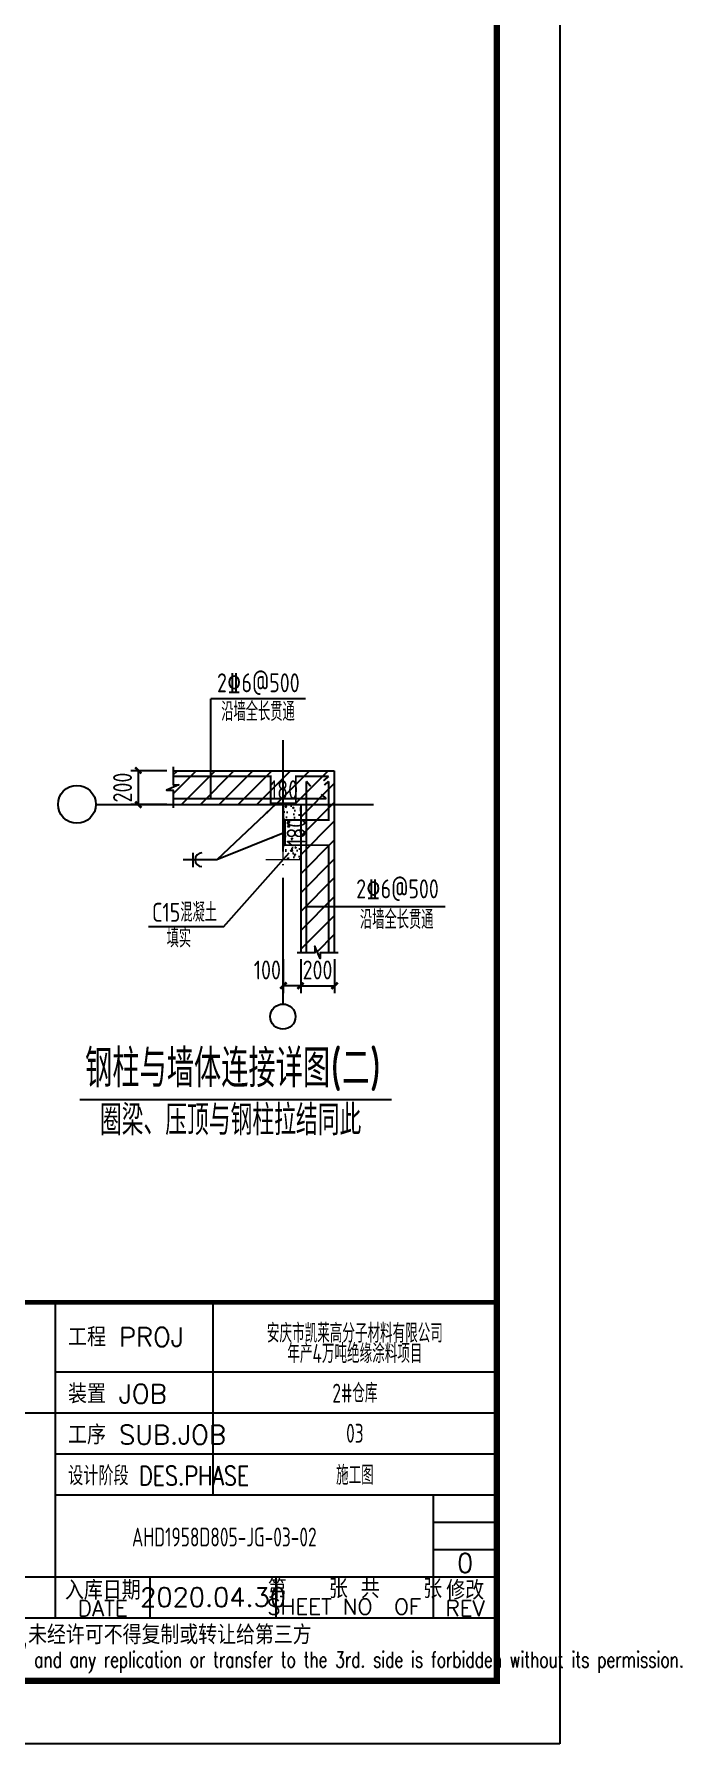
# Model space of a CAD drawing. Header units: millimetres. Extents: x 865974 to 875117, y 41124 to 44891.
# Drawn here: x 867678.6 to 867781.4, y 41123.6 to 41394.7 of the extents above; entities that cross this region are included whole.
import ezdxf
from ezdxf.enums import TextEntityAlignment as Align

# ---------------------------------------------------------------- set-up
doc = ezdxf.new("R2010")
doc.units = ezdxf.units.MM
doc.header["$LTSCALE"] = 1000
doc.header["$MEASUREMENT"] = 0
doc.linetypes.add('DOTE', pattern=[2.42, 2, -0.2, 0.02, -0.2])
for name, color, linetype in [('2', 3, 'Continuous'), ('AXIS', 3, 'Continuous'), ('DIM', 7, 'Continuous'), ('DOTE', 1, 'DOTE'), ('PUB_TEXT', 7, 'Continuous'), ('文字', 7, 'Continuous')]:
    doc.layers.add(name, color=color, linetype=linetype)
doc.styles.add('ECEC_TQ', font='txt_l.shx', dxfattribs={"bigfont": 'hztxt_l.shx'})
doc.styles.add('GBHZ', font='gbenor.shx', dxfattribs={"width": 0.9, "bigfont": 'gbcbig.shx'})
doc.styles.add('TSSD_REIN', font='tssdeng.shx', dxfattribs={"width": 0.7, "bigfont": 'tssdchn.shx'})
doc.dimstyles.new('Y10', dxfattribs={"dimscale": 0, "dimtxt": 3, "dimasz": 0.01, "dimexe": 1.2, "dimexo": 1, "dimgap": 1, "dimtad": 1, "dimdec": 0, "dimlfac": 10, "dimzin": 0, "dimdsep": 46, "dimtxsty": 'GBHZ', "dimblk1": 'DX', "dimblk2": 'DX', "dimsah": 1, "dimcen": 0.09, "dimdle": 1, "dimadec": 0, "dimazin": 0, "dimtfac": 1, "dimtdec": 0, "dimtix": 1, "dimtmove": 2, "dimatfit": 3, "dimldrblk": 'DX', "dimfxl": 0, "dimtolj": 1, "dimtzin": 0, "dimarcsym": 0})

# ---------------------------------------------------------------- blocks, each defined once
blk = doc.blocks.new('DX')
at = {"color": 0, "linetype": 'ByBlock', "const_width": 40}
blk.add_lwpolyline([(-54, -51), (46, 49)], dxfattribs=at)
blk = doc.blocks.new('*D753')
at = {"layer": 'Defpoints', "color": 0, "transparency": 16777216}
for p in [(867700.64, 41277.91), (867695.12, 41272.57), (867700.64, 41272.57)]:
    blk.add_point(p, dxfattribs=at)
at = {"layer": 'dim', "color": 0, "lineweight": -2, "transparency": 16777216}
for p, q in [((867699.64, 41277.91), (867693.92, 41277.91)), ((867695.12, 41277.92), (867695.12, 41277.93)), ((867695.12, 41277.91), (867695.12, 41272.57)), ((867699.64, 41272.57), (867693.92, 41272.57)), ((867695.12, 41272.56), (867695.12, 41272.55))]:
    blk.add_line(p, q, dxfattribs=at)
at = {"layer": 'dim', "color": 0, "lineweight": -2, "transparency": 16777216, "xscale": 0.01, "yscale": 0.01, "zscale": 0.01}
for p, rotation in [((867695.12, 41277.91), 270), ((867695.12, 41272.57), 90)]:
    blk.add_blockref('DX', p, dxfattribs=dict(at, rotation=rotation))
at = {"layer": 'dim', "color": 0, "transparency": 16777216, "insert": (867692.62, 41275.24), "char_height": 3, "attachment_point": 5, "rotation": 90, "style": 'GBHZ'}
blk.add_mtext('\\A1;200', dxfattribs=at)
blk = doc.blocks.new('*D754')
at = {"layer": 'Defpoints', "color": 0, "transparency": 16777216}
for p in [(867720.89, 41249.03), (867726.23, 41249.03), (867726.23, 41243.81)]:
    blk.add_point(p, dxfattribs=at)
at = {"layer": 'dim', "color": 0, "lineweight": -2, "transparency": 16777216}
for p, q in [((867720.89, 41248.03), (867720.89, 41242.61)), ((867726.23, 41248.03), (867726.23, 41242.61)), ((867720.88, 41243.81), (867720.87, 41243.81)), ((867720.89, 41243.81), (867726.23, 41243.81)), ((867726.24, 41243.81), (867726.25, 41243.81))]:
    blk.add_line(p, q, dxfattribs=at)
at = {"layer": 'dim', "color": 0, "lineweight": -2, "transparency": 16777216, "xscale": 0.01, "yscale": 0.01, "zscale": 0.01}
blk.add_blockref('DX', (867720.89, 41243.81), dxfattribs=at)
at = {"layer": 'dim', "color": 0, "lineweight": -2, "transparency": 16777216, "xscale": 0.01, "yscale": 0.01, "zscale": 0.01, "rotation": 180}
blk.add_blockref('DX', (867726.23, 41243.81), dxfattribs=at)
at = {"layer": 'dim', "color": 0, "transparency": 16777216, "insert": (867723.56, 41246.31), "char_height": 3, "attachment_point": 5, "style": 'GBHZ'}
blk.add_mtext('\\A1;200', dxfattribs=at)
blk = doc.blocks.new('*D757')
at = {"layer": 'Defpoints', "color": 0, "transparency": 16777216}
for p in [(867718.11, 41249.03), (867720.89, 41249.03), (867718.11, 41243.81)]:
    blk.add_point(p, dxfattribs=at)
at = {"layer": 'dim', "color": 0, "lineweight": -2, "transparency": 16777216}
for p, q in [((867718.11, 41248.03), (867718.11, 41242.61)), ((867720.89, 41248.03), (867720.89, 41242.61)), ((867720.88, 41243.81), (867718.12, 41243.81))]:
    blk.add_line(p, q, dxfattribs=at)
at = {"layer": 'dim', "color": 0, "lineweight": -2, "transparency": 16777216, "xscale": 0.01, "yscale": 0.01, "zscale": 0.01, "rotation": 180}
blk.add_blockref('DX', (867718.11, 41243.81), dxfattribs=at)
at = {"layer": 'dim', "color": 0, "lineweight": -2, "transparency": 16777216, "xscale": 0.01, "yscale": 0.01, "zscale": 0.01}
blk.add_blockref('DX', (867720.89, 41243.81), dxfattribs=at)
at = {"layer": 'dim', "color": 0, "transparency": 16777216, "insert": (867715.6, 41246.31), "char_height": 3, "attachment_point": 5, "style": 'GBHZ'}
blk.add_mtext('\\A1;100', dxfattribs=at)

msp = doc.modelspace()

# ---------------------------------------------------------------- hatches: boundary and pattern name
h = msp.add_hatch()
h.set_pattern_fill('ANSI31', color=256, scale=0.666667, style=0)
h.set_pattern_definition([(45, (867382.203, 41294.0532), (-1.496709, 1.496709), [])])
h.paths.add_polyline_path([(867718.115, 41277.905), (867700.639, 41277.905), (867700.639, 41275.66), (867701.56, 41275.66), (867699.602, 41274.817), (867700.639, 41274.817), (867700.639, 41272.572), (867716.909, 41272.572), (867717.073, 41272.727), (867718.115, 41272.727)])
h.paths.add_polyline_path([(867720.115, 41277.016), (867724.06, 41277.016), (867724.06, 41277.905), (867718.115, 41277.905), (867718.115, 41272.727), (867720.115, 41272.727)], flags=17)
h.paths.add_polyline_path([(867726.226, 41277.905), (867724.06, 41277.905), (867724.06, 41277.016), (867720.115, 41277.016), (867720.115, 41272.727), (867718.115, 41272.727), (867718.115, 41272.572), (867719.115, 41272.572), (867720.893, 41272.572), (867720.893, 41266.103), (867725.337, 41266.103), (867725.337, 41256.398), (867726.226, 41256.398)])
h.paths.add_polyline_path([(867725.337, 41266.103), (867720.893, 41266.103), (867720.893, 41249.026), (867723.137, 41249.026), (867723.137, 41250.062), (867723.981, 41248.104), (867723.981, 41249.026), (867726.226, 41249.026), (867726.226, 41256.398), (867725.337, 41256.398)])
h.paths.add_polyline_path([(867707.734, 41275.457), (867710.995, 41275.457), (867710.995, 41277.059), (867707.734, 41277.059)], flags=24)
h.paths.add_polyline_path([(867717.008, 41272.936), (867719.439, 41272.936), (867719.439, 41274.537), (867717.008, 41274.537)], flags=9)
h.paths.add_polyline_path([(867725.177, 41271.192), (867725.177, 41273.962), (867723.414, 41273.962), (867723.414, 41271.192)], flags=24)
h.paths.add_polyline_path([(867721.126, 41275.382), (867723.896, 41275.382), (867723.896, 41277.145), (867721.126, 41277.145)], flags=24)
h.paths.add_polyline_path([(867725.101, 41257.722), (867725.101, 41260.983), (867723.5, 41260.983), (867723.5, 41257.722)], flags=24)
h = msp.add_hatch()
h.set_pattern_fill('AR-CONC', color=256, scale=0.013333, style=0)
h.set_pattern_definition([(50, (867382.203, 41294.0532), (2.429129, -0.212521), [0.254, -2.794]), (355, (867382.203, 41294.0532), (-0.469904, 2.547422), [0.2032, -2.2352]), (100.451, (867382.4055, 41294.0355), (1.959233, 2.334889), [0.215867, -2.374533]), (46.1842, (867382.203, 41294.7306), (3.614387, -0.560564), [0.381, -4.191]), (96.6356, (867382.5043, 41294.684), (3.16539, 3.299007), [0.3238, -3.5618]), (351.184, (867382.203, 41294.7306), (3.165395, 3.299), [0.3048, -3.3528]), (21, (867382.5417, 41294.5612), (2.021532, -1.36354), [0.254, -2.794]), (326, (867382.5417, 41294.5612), (0.824027, 2.45584), [0.2032, -2.2352]), (71.4514, (867382.7102, 41294.4476), (2.845553, 1.092305), [0.215867, -2.374533]), (37.5, (867382.2031, 41294.0532), (0.0411814, 1.1274005), [0, -2.2081067, 0, -2.2690667, 0, -2.2436667]), (7.5, (867382.2031, 41294.0532), (0.890929, 1.335741), [0, -1.2937067, 0, -2.1573067, 0, -0.8551333]), (327.5, (867381.4478, 41294.0532), (1.8078746, -0.0763833), [0, -0.8466667, 0, -2.6416, 0, -3.5052]), (317.5, (867381.1092, 41294.0532), (1.975056, 0.33902), [0, -1.100667, 0, -1.754293, 0, -2.4892])])
h.paths.add_polyline_path([(867720.893, 41270.103), (867718.382, 41270.103), (867718.382, 41266.103), (867720.893, 41266.103)])
h.paths.add_polyline_path([(867720.893, 41272.461), (867718.115, 41272.461), (867718.115, 41267.996), (867718.382, 41268.103), (867718.382, 41270.103), (867720.893, 41270.103)])
h.paths.add_polyline_path([(867720.893, 41266.103), (867718.382, 41266.103), (867718.382, 41268.103), (867718.115, 41267.996), (867718.115, 41263.794), (867720.893, 41263.794)])
h.paths.add_polyline_path([(867720.066, 41266.958), (867720.066, 41269.389), (867718.464, 41269.389), (867718.464, 41266.958)], flags=24)

# ---------------------------------------------------------------- linework, layer by layer
at = {"color": 0}
msp.add_line((867761.988, 41717.604), (867761.988, 41123.604), dxfattribs=at)
for p, q in [((867706.605, 41273.461), (867706.605, 41289.315)), ((867721.635, 41289.315), (867706.605, 41289.315)), ((867700.639, 41277.905), (867726.226, 41277.905)), ((867726.226, 41277.905), (867726.226, 41249.026)), ((867700.639, 41272.572), (867720.893, 41272.572)), ((867717.056, 41272.711), (867707.6, 41263.794)), ((867718.106, 41272.452), (867718.106, 41265.785)), ((867720.893, 41272.572), (867720.893, 41249.026)), ((867718.382, 41268.103), (867707.6, 41263.794)), ((867707.6, 41263.794), (867702.216, 41263.794)), ((867703.851, 41263.794), (867703.851, 41264.89)), ((867703.851, 41262.607), (867703.851, 41263.794)), ((867708.651, 41253.164), (867719.04, 41264.907)), ((867721.782, 41256.398), (867743.819, 41256.398)), ((867708.651, 41253.164), (867696.722, 41253.164)), ((867681.988, 41143.604), (867681.988, 41193.604)), ((867706.988, 41163.104), (867706.988, 41193.604)), ((867751.988, 41133.604), (867751.988, 41193.604)), ((867681.988, 41182.604), (867751.988, 41182.604)), ((867571.988, 41176.104), (867681.988, 41176.104)), ((867681.988, 41176.104), (867751.988, 41176.104)), ((867681.988, 41169.604), (867751.988, 41169.604)), ((867681.988, 41163.104), (867751.988, 41163.104)), ((867741.988, 41143.604), (867741.988, 41163.104)), ((867741.988, 41158.771), (867751.988, 41158.771)), ((867741.988, 41154.438), (867751.988, 41154.438)), ((867626.988, 41150.104), (867751.988, 41150.104)), ((867696.988, 41143.604), (867696.988, 41150.104)), ((867716.988, 41143.604), (867716.988, 41150.104)), ((867571.988, 41143.604), (867751.988, 41143.604)), ((867571.988, 41133.604), (867751.988, 41133.604)), ((867761.988, 41123.604), (866920.988, 41123.604))]:
    msp.add_line(p, q)
at = {"color": 0, "const_width": 1}
msp.add_lwpolyline([(867751.988, 41133.604), (866945.988, 41133.604), (866945.988, 41707.604), (867751.988, 41707.604)], close=True, dxfattribs=at)
for points in [[(867700.639, 41278.498), (867700.639, 41275.66), (867701.56, 41275.66), (867699.602, 41274.817), (867700.639, 41274.817), (867700.639, 41272.015)], [(867726.819, 41249.026), (867723.981, 41249.026), (867723.981, 41248.104), (867723.137, 41250.062), (867723.137, 41249.026), (867720.336, 41249.026)]]:
    msp.add_lwpolyline(points)
for points, const_width in [([(867715.337, 41272.461), (867720.893, 41272.461)], 0.222), ([(867718.099, 41272.411), (867718.099, 41263.794)], 0.222), ([(867715.337, 41263.794), (867720.893, 41263.794)], 0.222), ([(867751.988, 41193.604), (867571.988, 41193.604)], 0.7)]:
    msp.add_lwpolyline(points, dxfattribs=dict(const_width=const_width))
for points in [[(867717.056, 41272.711, 0, 0.356, 0), (867715.444, 41271.191, 0.356, 0.356, 0)], [(867718.382, 41268.103, 0, 0.356, 0), (867716.212, 41267.236, 0.356, 0.356, 0)]]:
    msp.add_lwpolyline(points, format="xyseb")
for centre, radius in [((867685.384, 41272.572), 3), ((867718.067, 41238.91), 2)]:
    msp.add_circle(centre, radius)
msp.add_arc((867705.213, 41263.794), 1.095, 90, 270)
at = {"layer": '2', "color": 1, "const_width": 0.3}
for points in [[(867725.337, 41277.016), (867720.115, 41277.016), (867720.115, 41272.727), (867716.115, 41272.727), (867716.115, 41277.016), (867700.639, 41277.016)], [(867725.337, 41276.248), (867725.337, 41270.103), (867718.382, 41270.103), (867718.382, 41266.103), (867725.337, 41266.103), (867725.337, 41249.026)], [(867721.782, 41249.026), (867721.782, 41276.248)], [(867721.782, 41276.248), (867722.49, 41275.409)], [(867725.337, 41277.016), (867724.499, 41276.308)], [(867725.337, 41276.248), (867724.643, 41275.625)], [(867700.639, 41273.461), (867724.974, 41273.461)], [(867724.974, 41273.461), (867724.136, 41274.169)]]:
    msp.add_lwpolyline(points, dxfattribs=at)
at = {"layer": 'DOTE', "linetype": 'DOTE', "ltscale": 0.01}
for p, q in [((867718.115, 41240.909), (867718.115, 41282.724)), ((867688.381, 41272.572), (867732.432, 41272.572))]:
    msp.add_line(p, q, dxfattribs=at)
at = {"layer": '文字', "color": 6, "const_width": 0.32}
msp.add_lwpolyline([(867685.814, 41225.758), (867735.349, 41225.758)], dxfattribs=at)

# ---------------------------------------------------------------- texts
at = {"style": 'ECEC_TQ'}
for s, p in [('工程 PROJ', (867683.988, 41186.604)), ('装置 JOB', (867683.988, 41177.604)), ('工序 SUB.JOB', (867683.988, 41171.104))]:
    msp.add_text(s, height=3, dxfattribs=at).set_placement(p)
at = {"style": 'ECEC_TQ', "width": 0.8}
msp.add_text('设计阶段 DES.PHASE', height=3, dxfattribs=at).set_placement((867683.988, 41164.604))
at = {"style": 'ECEC_TQ'}
for s, height, p in [('入库日期', 3, (867689.488, 41148.104)), ('第   张 共   张', 3, (867729.488, 41148.354)), ('修改', 3, (867746.988, 41148.104)), ('DATE', 2.5, (867689.488, 41145.104)), ('SHEET NO  OF  ', 2.5, (867729.488, 41145.354)), ('REV', 2.5, (867746.988, 41145.104)), ('本文件专有权属安徽华东化工医药工程有限责任公司所有,未经许可不得复制或转让给第三方', 3, (867661.988, 41140.604))]:
    msp.add_text(s, height=height, dxfattribs=at).set_placement(p, align=Align.MIDDLE)
at = {"style": 'ECEC_TQ', "width": 0.72}
msp.add_text('The proprietary right of this document belongs to Anhui Huadong Chemical And Medical Engineering  Co.,Ltd.  and any replication or transfer to the 3rd. side is forbidden without its permission. ', height=2.5, dxfattribs=at).set_placement((867661.988, 41136.604), align=Align.MIDDLE)
at = {"style": 'ECEC_TQ'}
for tag, text, p in [('0', '0', (867746.988, 41152.271)), ('2020.04.30', ' ', (867706.988, 41146.854))]:
    msp.add_attdef(tag, text=text, height=3, dxfattribs=at).set_placement(p, align=Align.MIDDLE)
at = {"layer": '2', "color": 7, "style": 'GBHZ', "width": 0.9}
for s, p in [('2%%1326@500', (867707.612, 41290.349)), ('沿墙全长贯通', (867708.286, 41285.783)), ('180', (867716.001, 41273.388)), ('2%%1326@500', (867729.695, 41257.673)), ('C15混凝土', (867697.308, 41253.955)), ('沿墙全长贯通', (867730.294, 41252.806)), ('填实', (867699.622, 41249.876))]:
    msp.add_text(s, height=3, dxfattribs=at).set_placement(p)
msp.add_text('180', height=3, rotation=90, dxfattribs=at).set_placement((867721.657, 41265.973))
at = {"layer": 'AXIS', "style": 'TSSD_REIN', "width": 0.7}
for s, p in [('安庆市凯莱高分子材料有限公司', (867729.488, 41188.88)), ('年产4万吨绝缘涂料项目', (867729.488, 41185.65)), ('2#仓库', (867729.488, 41179.354)), ('03', (867729.488, 41172.854)), ('施工图', (867729.488, 41166.354)), ('AHD1958D805-JG-03-02', (867708.766, 41156.397))]:
    msp.add_text(s, height=3, dxfattribs=at).set_placement(p, align=Align.MIDDLE)
at = {"layer": 'PUB_TEXT', "style": 'GBHZ'}
for s, height, p in [('钢柱与墙体连接详图(二)', 6, (867686.678, 41227.71)), ('圈梁、压顶与钢柱拉结同此', 4.8, (867689.027, 41220.109))]:
    msp.add_text(s, height=height, dxfattribs=at).set_placement(p)

# ---------------------------------------------------------------- dimensions: what is measured, and where the dimension line sits
at = {"layer": 'dim'}
dim = msp.add_linear_dim(base=(867695.123, 41272.572), p1=(867700.639, 41277.905), p2=(867700.639, 41272.572), angle=90, text='200', dimstyle='Y10', override={"dimscale": 1}, dxfattribs=at)
dim.commit()
dim.dimension.update_dxf_attribs({"geometry": '*D753', "text_midpoint": (867692.623, 41275.239)})
dim = msp.add_linear_dim(base=(867718.115, 41243.805), p1=(867720.893, 41249.026), p2=(867718.115, 41249.026), angle=180, text='100', dimstyle='Y10', override={"dimscale": 1}, dxfattribs=at)
dim.commit()
dim.dimension.update_dxf_attribs({"geometry": '*D757', "text_midpoint": (867715.603, 41246.305), "dimtype": 160})
dim = msp.add_linear_dim(base=(867726.226, 41243.805), p1=(867720.893, 41249.026), p2=(867726.226, 41249.026), text='200', dimstyle='Y10', override={"dimscale": 1}, dxfattribs=at)
dim.commit()
dim.dimension.update_dxf_attribs({"geometry": '*D754', "text_midpoint": (867723.559, 41246.305)})

doc.saveas('drawing.dxf')
